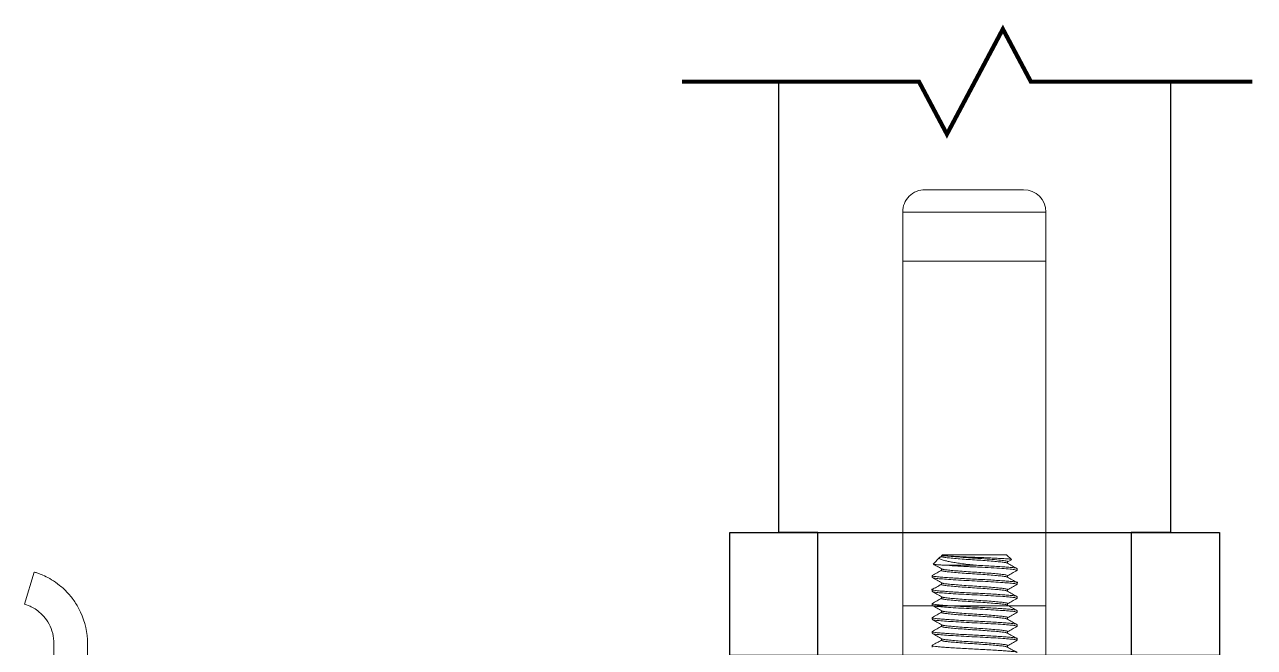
# Model space of a CAD drawing. Extents: x -82 to 113, y -82 to 93.
# Drawn here: x -3.919 to -1.171, y 71.682 to 73.074 of the extents above; entities that cross this region are included whole.
import ezdxf

# ---------------------------------------------------------------- set-up
doc = ezdxf.new("R2010")
doc.units = 0
doc.header["$MEASUREMENT"] = 0
doc.linetypes.add('HIDDEN', pattern=[0.375, 0.25, -0.125])
doc.layers.get('0').update_dxf_attribs({"linetype": 'CONTINUOUS'})
for name, color, linetype in [('Ballons', 7, 'CONTINUOUS'), ('DIM', 7, 'CONTINUOUS'), ('INERTIA', 7, 'CONTINUOUS')]:
    doc.layers.add(name, color=color, linetype=linetype)

# ---------------------------------------------------------------- blocks, each defined once
blk = doc.blocks.new('23203')
at = {"color": 7, "linetype": 'Continuous', "lineweight": 15}
for p, q in [((12.6911, 68.6937), (12.9111, 68.6937)), ((12.6411, 68.5337), (12.6411, 68.6437)), ((12.9611, 68.6437), (12.6411, 68.6437)), ((12.9611, 68.5337), (12.9611, 68.6437)), ((12.6411, 68.5337), (12.9611, 68.5337)), ((12.6411, 67.7637), (12.6411, 68.5337)), ((12.9611, 68.5337), (12.9611, 67.7637)), ((12.6411, 67.7637), (12.9611, 67.7637)), ((12.6411, 64.4137), (12.6411, 67.7637)), ((12.9611, 64.4137), (12.9611, 67.7637))]:
    blk.add_line(p, q, dxfattribs=at)
for centre, start, end in [((12.6911, 68.6437), 90, 180), ((12.9111, 68.6437), 0, 90)]:
    blk.add_arc(centre, 0.05, start, end, dxfattribs=at)
blk = doc.blocks.new('24993')
at = {"color": 7, "linetype": 'Continuous', "lineweight": 15}
for p, q in [((0, 0), (-0.075, 0)), ((-0.075, -0.156), (-0.075, 0)), ((0, -0.156), (0, 0)), ((-0.075, -1.4164), (-0.075, -0.156)), ((0, -1.545), (0, -0.156)), ((-0.075, -1.545), (-0.075, -1.4164)), ((-0.1192, -1.705), (-0.1406, -1.6331))]:
    blk.add_line(p, q, dxfattribs=at)
at = {"color": 7, "linetype": 'HIDDEN', "lineweight": 0}
for p, q in [((0, -0.12), (-0.075, -0.12)), ((0, -0.2275), (-0.075, -0.3169)), ((-0.075, -0.5231), (0, -0.6125)), ((-0.075, -0.6515), (0, -0.6515)), ((0, -0.9775), (-0.075, -1.0669)), ((-0.075, -1.2731), (0, -1.3625))]:
    blk.add_line(p, q, dxfattribs=at)
at = {"color": 7, "linetype": 'Continuous', "lineweight": 15}
blk.add_arc((-0.167, -1.545), 0.167, 335.1087, 0, dxfattribs=at)
for points, knots in [([(-0.1406, -1.6331), (-0.1406, -1.6331), (-0.1379, -1.6325), (-0.13, -1.6293), (-0.1268, -1.6278), (-0.1195, -1.6239), (-0.1154, -1.6214), (-0.1067, -1.6147), (-0.1023, -1.6107), (-0.0936, -1.6009), (-0.0895, -1.5952), (-0.0827, -1.5824), (-0.0798, -1.5753), (-0.076, -1.5606), (-0.075, -1.5528), (-0.075, -1.545)], [0, 0, 0, 0, 0.25, 0.25, 0.375, 0.375, 0.5, 0.5, 0.625, 0.625, 0.75, 0.75, 0.875, 0.875, 1, 1, 1, 1]), ([(-0.0155, -1.6153), (-0.0193, -1.6234), (-0.0236, -1.631), (-0.0333, -1.6455), (-0.0388, -1.6524), (-0.0503, -1.6648), (-0.0563, -1.6703), (-0.0685, -1.6801), (-0.0746, -1.6843), (-0.086, -1.6912), (-0.0915, -1.694), (-0.101, -1.6985), (-0.1052, -1.7002), (-0.1121, -1.7027), (-0.1147, -1.7036), (-0.1182, -1.7047), (-0.1192, -1.705), (-0.1192, -1.705)], [0, 0, 0, 0, 0.125, 0.125, 0.25, 0.25, 0.375, 0.375, 0.5, 0.5, 0.625, 0.625, 0.75, 0.75, 0.875, 0.875, 1, 1, 1, 1])]:
    blk.add_open_spline(points, degree=3, knots=knots, dxfattribs=at)
blk = doc.blocks.new('25342')
at = {"color": 7, "linetype": 'Continuous', "lineweight": 15}
for p, q in [((2.5586, 0.095), (2.5581, 0.0938)), ((2.5625, 0.095), (2.5586, 0.095)), ((2.5898, 0.095), (2.5893, 0.0937)), ((2.5938, 0.095), (2.5898, 0.095)), ((2.6211, 0.095), (2.6206, 0.0938)), ((2.625, 0.095), (2.6211, 0.095)), ((2.6523, 0.095), (2.6518, 0.0937)), ((2.6562, 0.095), (2.6523, 0.095)), ((2.6836, 0.095), (2.6831, 0.0939)), ((2.6875, 0.095), (2.6836, 0.095)), ((2.7148, 0.095), (2.7143, 0.0937)), ((2.7188, 0.095), (2.7148, 0.095)), ((2.7388, 0.0821), (2.7389, 0.0825)), ((2.5469, 0.0739), (2.5433, 0.0739)), ((2.5781, 0.0739), (2.5745, 0.0739)), ((2.6094, 0.0739), (2.6058, 0.0739)), ((2.6406, 0.0739), (2.637, 0.0739)), ((2.6719, 0.0739), (2.6683, 0.0739)), ((2.7031, 0.0739), (2.6995, 0.0739)), ((2.7344, 0.0739), (2.7308, 0.0739)), ((2.7387, 0.0822), (2.734, 0.0739)), ((2.75, 0.0716), (2.7393, 0.0823)), ((2.75, 0.0716), (2.75, -0.0716)), ((2.7266, -0.0666), (2.7266, 0)), ((2.5586, -0.0739), (2.5622, -0.0739)), ((2.5898, -0.0739), (2.5934, -0.0739)), ((2.6211, -0.0739), (2.6247, -0.0739)), ((2.6523, -0.0739), (2.6559, -0.0739)), ((2.6836, -0.0739), (2.6872, -0.0739)), ((2.7148, -0.0739), (2.7184, -0.0739)), ((2.7291, -0.0925), (2.7442, -0.0774)), ((2.7455, -0.0755), (2.7464, -0.0739)), ((2.7461, -0.0739), (2.7477, -0.0739)), ((2.7478, -0.0738), (2.75, -0.0716)), ((2.543, -0.095), (2.5469, -0.095)), ((2.5474, -0.0937), (2.5469, -0.095)), ((2.5742, -0.095), (2.5781, -0.095)), ((2.5786, -0.0939), (2.5781, -0.095)), ((2.6055, -0.095), (2.6094, -0.095)), ((2.6099, -0.0937), (2.6094, -0.095)), ((2.6367, -0.095), (2.6406, -0.095)), ((2.6411, -0.0938), (2.6406, -0.095)), ((2.668, -0.095), (2.6719, -0.095)), ((2.6724, -0.0938), (2.6719, -0.095)), ((2.6992, -0.095), (2.7031, -0.095)), ((2.7036, -0.0937), (2.7031, -0.095))]:
    blk.add_line(p, q, dxfattribs=at)
for points, knots in [([(2.5469, -0.095), (2.5462, -0.095), (2.5455, -0.0924), (2.5446, -0.0853), (2.5443, -0.0825), (2.5437, -0.0758), (2.5434, -0.0719), (2.5424, -0.0587), (2.5417, -0.0478), (2.5403, -0.0244), (2.5396, -0.0119), (2.5385, 0.0119), (2.5378, 0.0244), (2.5365, 0.0478), (2.5357, 0.0587), (2.5348, 0.0719), (2.5344, 0.0758), (2.5338, 0.0825), (2.5336, 0.0853), (2.5326, 0.0924), (2.5319, 0.095), (2.5313, 0.095)], [0, 0, 0, 0, 0.125, 0.125, 0.1875, 0.1875, 0.25, 0.25, 0.375, 0.375, 0.5, 0.5, 0.625, 0.625, 0.75, 0.75, 0.8125, 0.8125, 0.875, 0.875, 1, 1, 1, 1]), ([(2.5436, 0.0733), (2.5416, 0.0768), (2.5377, 0.0839), (2.5337, 0.091), (2.5318, 0.0946)], [0, 0, 0, 0, 0.499658, 1, 1, 1, 1]), ([(2.5581, 0.0946), (2.5561, 0.091), (2.5523, 0.0841), (2.5484, 0.0772), (2.5465, 0.0739)], [0, 0, 0, 0, 0.512782, 1, 1, 1, 1]), ([(2.5737, -0.0937), (2.5734, -0.0932), (2.5727, -0.092), (2.5716, -0.083), (2.5704, -0.0681), (2.569, -0.0481), (2.5676, -0.0247), (2.5664, 0), (2.5652, 0.0247), (2.5638, 0.0481), (2.5624, 0.0681), (2.5612, 0.0831), (2.56, 0.0931), (2.5591, 0.0943), (2.5586, 0.095)], [0, 0, 0, 0, 0.05268, 0.137433, 0.222186, 0.309947, 0.397707, 0.48246, 0.567213, 0.654973, 0.742733, 0.827487, 0.91224, 1, 1, 1, 1]), ([(2.5781, -0.095), (2.5774, -0.095), (2.5767, -0.0924), (2.5758, -0.0853), (2.5755, -0.0825), (2.5749, -0.0758), (2.5746, -0.0719), (2.5736, -0.0587), (2.5729, -0.0478), (2.5715, -0.0244), (2.5709, -0.0119), (2.5697, 0.0119), (2.5691, 0.0244), (2.5677, 0.0478), (2.567, 0.0587), (2.566, 0.0719), (2.5657, 0.0758), (2.5651, 0.0825), (2.5648, 0.0853), (2.5639, 0.0924), (2.5632, 0.095), (2.5625, 0.095)], [0, 0, 0, 0, 0.125, 0.125, 0.1875, 0.1875, 0.25, 0.25, 0.375, 0.375, 0.5, 0.5, 0.625, 0.625, 0.75, 0.75, 0.8125, 0.8125, 0.875, 0.875, 1, 1, 1, 1]), ([(2.5748, 0.0733), (2.5729, 0.0769), (2.5689, 0.084), (2.565, 0.091), (2.563, 0.0946)], [0, 0, 0, 0, 0.499772, 1, 1, 1, 1]), ([(2.5893, 0.0945), (2.5873, 0.091), (2.5835, 0.0841), (2.5797, 0.0772), (2.5778, 0.0739)], [0, 0, 0, 0, 0.515623, 1, 1, 1, 1]), ([(2.605, -0.0939), (2.6047, -0.0934), (2.6039, -0.0922), (2.6029, -0.083), (2.6016, -0.0681), (2.6003, -0.0481), (2.5989, -0.0247), (2.5977, 0), (2.5964, 0.0247), (2.5951, 0.0481), (2.5937, 0.0681), (2.5924, 0.0831), (2.5912, 0.0931), (2.5903, 0.0943), (2.5898, 0.095)], [0, 0, 0, 0, 0.05772, 0.142022, 0.226325, 0.313618, 0.400911, 0.485213, 0.569516, 0.656809, 0.744102, 0.828404, 0.912707, 1, 1, 1, 1]), ([(2.6094, -0.095), (2.6087, -0.095), (2.608, -0.0924), (2.6071, -0.0853), (2.6068, -0.0825), (2.6062, -0.0758), (2.6059, -0.0719), (2.6049, -0.0587), (2.6042, -0.0478), (2.6028, -0.0244), (2.6021, -0.0119), (2.601, 0.0119), (2.6003, 0.0244), (2.599, 0.0478), (2.5982, 0.0587), (2.5973, 0.0719), (2.5969, 0.0758), (2.5963, 0.0825), (2.5961, 0.0853), (2.5951, 0.0924), (2.5944, 0.095), (2.5938, 0.095)], [0, 0, 0, 0, 0.125, 0.125, 0.1875, 0.1875, 0.25, 0.25, 0.375, 0.375, 0.5, 0.5, 0.625, 0.625, 0.75, 0.75, 0.8125, 0.8125, 0.875, 0.875, 1, 1, 1, 1]), ([(2.6062, 0.0732), (2.6042, 0.0768), (2.6002, 0.0838), (2.5963, 0.0909), (2.5943, 0.0945)], [0, 0, 0, 0, 0.499669, 1, 1, 1, 1]), ([(2.6206, 0.0946), (2.6186, 0.0911), (2.6148, 0.0841), (2.6109, 0.0772), (2.609, 0.0739)], [0, 0, 0, 0, 0.512296, 1, 1, 1, 1]), ([(2.6362, -0.0937), (2.6359, -0.0932), (2.6352, -0.092), (2.6341, -0.083), (2.6329, -0.0681), (2.6315, -0.0481), (2.6301, -0.0247), (2.6289, 0), (2.6277, 0.0247), (2.6263, 0.0481), (2.6249, 0.0681), (2.6237, 0.0831), (2.6225, 0.0931), (2.6216, 0.0943), (2.6211, 0.095)], [0, 0, 0, 0, 0.0530053, 0.1377294, 0.2224535, 0.3101835, 0.3979135, 0.4826376, 0.5673617, 0.6550918, 0.7428218, 0.8275459, 0.91227, 1, 1, 1, 1]), ([(2.6406, -0.095), (2.6399, -0.095), (2.6392, -0.0924), (2.6383, -0.0853), (2.638, -0.0825), (2.6374, -0.0758), (2.6371, -0.0719), (2.6361, -0.0587), (2.6354, -0.0478), (2.634, -0.0244), (2.6334, -0.0119), (2.6322, 0.0119), (2.6316, 0.0244), (2.6302, 0.0478), (2.6295, 0.0587), (2.6285, 0.0719), (2.6282, 0.0758), (2.6276, 0.0825), (2.6273, 0.0853), (2.6264, 0.0924), (2.6257, 0.095), (2.625, 0.095)], [0, 0, 0, 0, 0.125, 0.125, 0.1875, 0.1875, 0.25, 0.25, 0.375, 0.375, 0.5, 0.5, 0.625, 0.625, 0.75, 0.75, 0.8125, 0.8125, 0.875, 0.875, 1, 1, 1, 1]), ([(2.6373, 0.0734), (2.6353, 0.0769), (2.6314, 0.084), (2.6274, 0.0911), (2.6255, 0.0946)], [0, 0, 0, 0, 0.499738, 1, 1, 1, 1]), ([(2.6518, 0.0945), (2.6498, 0.0909), (2.646, 0.0841), (2.6422, 0.0772), (2.6403, 0.0739)], [0, 0, 0, 0, 0.516109, 1, 1, 1, 1]), ([(2.6675, -0.0938), (2.6672, -0.0934), (2.6664, -0.0922), (2.6654, -0.083), (2.6641, -0.0681), (2.6628, -0.0481), (2.6614, -0.0247), (2.6602, 0), (2.6589, 0.0247), (2.6576, 0.0481), (2.6562, 0.0681), (2.6549, 0.0831), (2.6537, 0.0931), (2.6528, 0.0943), (2.6523, 0.095)], [0, 0, 0, 0, 0.057161, 0.141513, 0.225865, 0.31321, 0.400556, 0.484908, 0.56926, 0.656605, 0.74395, 0.828303, 0.912655, 1, 1, 1, 1]), ([(2.6719, -0.095), (2.6712, -0.095), (2.6705, -0.0924), (2.6696, -0.0853), (2.6693, -0.0825), (2.6687, -0.0758), (2.6684, -0.0719), (2.6674, -0.0587), (2.6667, -0.0478), (2.6653, -0.0244), (2.6646, -0.0119), (2.6635, 0.0119), (2.6628, 0.0244), (2.6615, 0.0478), (2.6607, 0.0587), (2.6598, 0.0719), (2.6594, 0.0758), (2.6588, 0.0825), (2.6586, 0.0853), (2.6576, 0.0924), (2.6569, 0.095), (2.6562, 0.095)], [0, 0, 0, 0, 0.125, 0.125, 0.1875, 0.1875, 0.25, 0.25, 0.375, 0.375, 0.5, 0.5, 0.625, 0.625, 0.75, 0.75, 0.8125, 0.8125, 0.875, 0.875, 1, 1, 1, 1]), ([(2.6687, 0.0732), (2.6667, 0.0767), (2.6627, 0.0838), (2.6588, 0.0909), (2.6568, 0.0945)], [0, 0, 0, 0, 0.4997013, 1, 1, 1, 1]), ([(2.6831, 0.0946), (2.6812, 0.0911), (2.6773, 0.0842), (2.6734, 0.0772), (2.6715, 0.0739)], [0, 0, 0, 0, 0.5120244, 1, 1, 1, 1]), ([(2.6987, -0.0937), (2.6984, -0.0932), (2.6977, -0.092), (2.6966, -0.083), (2.6954, -0.0681), (2.694, -0.0481), (2.6926, -0.0247), (2.6914, 0), (2.6902, 0.0247), (2.6888, 0.0481), (2.6874, 0.0681), (2.6862, 0.0831), (2.685, 0.0931), (2.6841, 0.0943), (2.6836, 0.095)], [0, 0, 0, 0, 0.053566, 0.13824, 0.222914, 0.310592, 0.39827, 0.482944, 0.567618, 0.655296, 0.742974, 0.827648, 0.912322, 1, 1, 1, 1]), ([(2.7031, -0.095), (2.7024, -0.095), (2.7017, -0.0924), (2.7008, -0.0853), (2.7005, -0.0825), (2.6999, -0.0758), (2.6996, -0.0719), (2.6986, -0.0587), (2.6979, -0.0478), (2.6965, -0.0244), (2.6959, -0.0119), (2.6947, 0.0119), (2.6941, 0.0244), (2.6927, 0.0478), (2.692, 0.0587), (2.691, 0.0719), (2.6907, 0.0758), (2.6901, 0.0825), (2.6898, 0.0853), (2.6889, 0.0924), (2.6882, 0.095), (2.6875, 0.095)], [0, 0, 0, 0, 0.125, 0.125, 0.1875, 0.1875, 0.25, 0.25, 0.375, 0.375, 0.5, 0.5, 0.625, 0.625, 0.75, 0.75, 0.8125, 0.8125, 0.875, 0.875, 1, 1, 1, 1]), ([(2.6998, 0.0734), (2.6978, 0.0769), (2.6939, 0.084), (2.6899, 0.0911), (2.688, 0.0946)], [0, 0, 0, 0, 0.499702, 1, 1, 1, 1]), ([(2.7143, 0.0945), (2.7123, 0.0909), (2.7085, 0.0841), (2.7047, 0.0772), (2.7028, 0.0739)], [0, 0, 0, 0, 0.516388, 1, 1, 1, 1]), ([(2.7266, -0.0666), (2.7261, -0.0599), (2.7255, -0.0521), (2.7245, -0.0353), (2.724, -0.0262), (2.7233, -0.0126), (2.723, -0.0081), (2.7226, 0.0008), (2.7224, 0.0053), (2.7217, 0.0188), (2.7212, 0.028), (2.7202, 0.0454), (2.7197, 0.0537), (2.7187, 0.0681), (2.7182, 0.0743), (2.7175, 0.0818), (2.7173, 0.0839), (2.7168, 0.0878), (2.7166, 0.0895), (2.7159, 0.0935), (2.7154, 0.095), (2.7148, 0.095)], [0, 0, 0, 0, 0.125, 0.125, 0.25, 0.25, 0.3125, 0.3125, 0.375, 0.375, 0.5, 0.5, 0.625, 0.625, 0.75, 0.75, 0.8125, 0.8125, 0.875, 0.875, 1, 1, 1, 1]), ([(2.7266, 0), (2.726, 0.0119), (2.7253, 0.0244), (2.724, 0.0478), (2.7232, 0.0587), (2.7223, 0.0719), (2.7219, 0.0758), (2.7213, 0.0825), (2.7211, 0.0853), (2.7201, 0.0924), (2.7194, 0.095), (2.7188, 0.095)], [0, 0, 0, 0, 0.25, 0.25, 0.5, 0.5, 0.625, 0.625, 0.75, 0.75, 1, 1, 1, 1]), ([(2.7311, 0.0732), (2.7292, 0.0768), (2.7252, 0.0838), (2.7213, 0.0909), (2.7193, 0.0945)], [0, 0, 0, 0, 0.499743, 1, 1, 1, 1]), ([(2.5586, -0.0739), (2.5581, -0.0734), (2.5572, -0.0724), (2.556, -0.0646), (2.5548, -0.0529), (2.5534, -0.0374), (2.552, -0.0192), (2.5508, 0), (2.5496, 0.0192), (2.5482, 0.0374), (2.5468, 0.053), (2.5456, 0.0645), (2.5446, 0.0714), (2.5439, 0.0723), (2.5436, 0.0726)], [0, 0, 0, 0, 0.088357, 0.173675, 0.258993, 0.34735, 0.435706, 0.521025, 0.606343, 0.694699, 0.783056, 0.868374, 0.953693, 1, 1, 1, 1]), ([(2.5618, -0.0726), (2.5616, -0.0723), (2.5609, -0.0714), (2.5599, -0.0645), (2.5587, -0.053), (2.5573, -0.0374), (2.5559, -0.0192), (2.5547, 0), (2.5535, 0.0192), (2.5521, 0.0374), (2.5507, 0.0529), (2.5495, 0.0646), (2.5483, 0.0724), (2.5473, 0.0734), (2.5469, 0.0739)], [0, 0, 0, 0, 0.044767, 0.130223, 0.21568, 0.304179, 0.392679, 0.478135, 0.563591, 0.652091, 0.740591, 0.826047, 0.911503, 1, 1, 1, 1]), ([(2.5898, -0.0739), (2.5894, -0.0734), (2.5885, -0.0724), (2.5872, -0.0646), (2.586, -0.0529), (2.5846, -0.0374), (2.5833, -0.0192), (2.582, 0), (2.5808, 0.0192), (2.5794, 0.0374), (2.578, 0.0529), (2.5768, 0.0645), (2.5758, 0.0715), (2.5751, 0.0724), (2.5748, 0.0727)], [0, 0, 0, 0, 0.0880881, 0.1731472, 0.2582063, 0.3462944, 0.4343826, 0.5194417, 0.6045007, 0.6925889, 0.780677, 0.8657361, 0.9507952, 1, 1, 1, 1]), ([(2.5931, -0.0727), (2.5929, -0.0724), (2.5922, -0.0715), (2.5911, -0.0645), (2.5899, -0.0529), (2.5885, -0.0374), (2.5872, -0.0192), (2.5859, 0), (2.5847, 0.0192), (2.5833, 0.0374), (2.582, 0.0529), (2.5807, 0.0646), (2.5795, 0.0724), (2.5786, 0.0734), (2.5781, 0.0739)], [0, 0, 0, 0, 0.04929, 0.134343, 0.219396, 0.307478, 0.39556, 0.480613, 0.565666, 0.653748, 0.74183, 0.826883, 0.911936, 1, 1, 1, 1]), ([(2.6211, -0.0739), (2.6206, -0.0734), (2.6197, -0.0724), (2.6185, -0.0646), (2.6173, -0.0529), (2.6159, -0.0374), (2.6145, -0.0192), (2.6133, 0), (2.6121, 0.0192), (2.6107, 0.0374), (2.6093, 0.053), (2.6081, 0.0645), (2.6071, 0.0713), (2.6064, 0.0723), (2.6061, 0.0726)], [0, 0, 0, 0, 0.088517, 0.17399, 0.259464, 0.347981, 0.436498, 0.521971, 0.607444, 0.695961, 0.784478, 0.869952, 0.955425, 1, 1, 1, 1]), ([(2.6243, -0.0726), (2.6241, -0.0723), (2.6234, -0.0714), (2.6224, -0.0645), (2.6212, -0.053), (2.6198, -0.0374), (2.6184, -0.0192), (2.6172, 0), (2.616, 0.0192), (2.6146, 0.0374), (2.6132, 0.0529), (2.612, 0.0646), (2.6108, 0.0724), (2.6098, 0.0734), (2.6094, 0.0739)], [0, 0, 0, 0, 0.045343, 0.13075, 0.216157, 0.304605, 0.393054, 0.478461, 0.563868, 0.652316, 0.740765, 0.826172, 0.911579, 1, 1, 1, 1]), ([(2.6523, -0.0739), (2.6519, -0.0734), (2.651, -0.0724), (2.6497, -0.0646), (2.6485, -0.0529), (2.6471, -0.0374), (2.6458, -0.0192), (2.6445, 0), (2.6433, 0.0192), (2.6419, 0.0374), (2.6405, 0.0529), (2.6393, 0.0645), (2.6383, 0.0715), (2.6376, 0.0724), (2.6373, 0.0727)], [0, 0, 0, 0, 0.087998, 0.17297, 0.257942, 0.345939, 0.433937, 0.518909, 0.603881, 0.691879, 0.779876, 0.864848, 0.94982, 1, 1, 1, 1]), ([(2.6556, -0.0727), (2.6554, -0.0724), (2.6547, -0.0714), (2.6536, -0.0645), (2.6524, -0.0529), (2.651, -0.0374), (2.6497, -0.0192), (2.6484, 0), (2.6472, 0.0192), (2.6458, 0.0374), (2.6445, 0.0529), (2.6432, 0.0646), (2.642, 0.0724), (2.6411, 0.0734), (2.6406, 0.0739)], [0, 0, 0, 0, 0.048523, 0.133646, 0.218768, 0.306921, 0.395075, 0.480197, 0.565319, 0.653473, 0.741626, 0.826748, 0.911871, 1, 1, 1, 1]), ([(2.6836, -0.0739), (2.6831, -0.0734), (2.6822, -0.0724), (2.681, -0.0646), (2.6798, -0.0529), (2.6784, -0.0374), (2.677, -0.0192), (2.6758, 0), (2.6746, 0.0192), (2.6732, 0.0374), (2.6718, 0.053), (2.6706, 0.0645), (2.6696, 0.0713), (2.6689, 0.0722), (2.6687, 0.0726)], [0, 0, 0, 0, 0.088544, 0.174055, 0.259566, 0.348122, 0.436678, 0.522189, 0.6077, 0.696255, 0.784811, 0.870322, 0.955833, 1, 1, 1, 1]), ([(2.6868, -0.0726), (2.6866, -0.0723), (2.6859, -0.0714), (2.6849, -0.0645), (2.6837, -0.053), (2.6823, -0.0374), (2.6809, -0.0192), (2.6797, 0), (2.6785, 0.0192), (2.6771, 0.0374), (2.6757, 0.0529), (2.6745, 0.0646), (2.6733, 0.0724), (2.6723, 0.0734), (2.6719, 0.0739)], [0, 0, 0, 0, 0.046146, 0.131479, 0.216812, 0.305184, 0.393556, 0.478889, 0.564222, 0.652594, 0.740965, 0.826298, 0.911631, 1, 1, 1, 1]), ([(2.7148, -0.0739), (2.7144, -0.0734), (2.7135, -0.0724), (2.7122, -0.0646), (2.711, -0.0529), (2.7096, -0.0374), (2.7083, -0.0192), (2.707, 0), (2.7058, 0.0192), (2.7044, 0.0374), (2.703, 0.0529), (2.7018, 0.0645), (2.7008, 0.0715), (2.7001, 0.0724), (2.6998, 0.0727)], [0, 0, 0, 0, 0.088016, 0.173032, 0.258047, 0.34609, 0.434133, 0.519149, 0.604164, 0.692207, 0.78025, 0.865266, 0.950281, 1, 1, 1, 1]), ([(2.7181, -0.0727), (2.7179, -0.0723), (2.7172, -0.0714), (2.7161, -0.0645), (2.7149, -0.0529), (2.7135, -0.0374), (2.7122, -0.0192), (2.7109, 0), (2.7097, 0.0192), (2.7083, 0.0374), (2.707, 0.0529), (2.7057, 0.0646), (2.7045, 0.0724), (2.7036, 0.0734), (2.7031, 0.0739)], [0, 0, 0, 0, 0.047621, 0.132822, 0.218023, 0.306258, 0.394492, 0.479693, 0.564894, 0.653129, 0.741364, 0.826564, 0.911765, 1, 1, 1, 1]), ([(2.7461, -0.0739), (2.7456, -0.0734), (2.7447, -0.0724), (2.7435, -0.0646), (2.7423, -0.0529), (2.7409, -0.0374), (2.7395, -0.0192), (2.7383, 0), (2.7371, 0.0192), (2.7357, 0.0374), (2.7343, 0.053), (2.7331, 0.0645), (2.7321, 0.0714), (2.7314, 0.0723), (2.7311, 0.0726)], [0, 0, 0, 0, 0.088432, 0.173847, 0.259263, 0.347721, 0.436178, 0.521594, 0.607009, 0.695467, 0.783924, 0.86934, 0.954756, 1, 1, 1, 1]), ([(2.7477, -0.0663), (2.7474, -0.0645), (2.7472, -0.0625), (2.7467, -0.0578), (2.7464, -0.0552), (2.7456, -0.0463), (2.745, -0.0393), (2.7438, -0.024), (2.7432, -0.0158), (2.7424, -0.0037), (2.7422, 0.0002), (2.7417, 0.0082), (2.7414, 0.0123), (2.7406, 0.0244), (2.74, 0.0323), (2.7388, 0.0466), (2.7382, 0.0529), (2.7371, 0.0631), (2.7367, 0.0669), (2.7356, 0.0724), (2.735, 0.0739), (2.7344, 0.0739)], [0, 0, 0, 0, 0.0625, 0.0625, 0.125, 0.125, 0.25, 0.25, 0.375, 0.375, 0.4375, 0.4375, 0.5, 0.5, 0.625, 0.625, 0.75, 0.75, 0.875, 0.875, 1, 1, 1, 1]), ([(2.7391, 0.0822), (2.7393, 0.082), (2.7396, 0.0818), (2.7401, 0.0786), (2.7406, 0.0733), (2.7411, 0.0657), (2.7416, 0.0563), (2.7422, 0.0453), (2.7428, 0.0334), (2.7433, 0.0206), (2.7439, 0.0074), (2.7444, -0.0061), (2.7449, -0.019), (2.7455, -0.0313), (2.7461, -0.0422), (2.7466, -0.0519), (2.7472, -0.0603), (2.7475, -0.0643), (2.7477, -0.0663)], [0, 0, 0, 0, 0.04341, 0.108696, 0.175874, 0.241166, 0.308483, 0.371676, 0.436736, 0.499373, 0.563825, 0.626465, 0.69104, 0.75175, 0.814265, 0.874253, 0.935979, 1, 1, 1, 1]), ([(2.7454, -0.0755), (2.7449, -0.0764), (2.7437, -0.0783), (2.7419, -0.0786), (2.7401, -0.0769), (2.7384, -0.073), (2.7368, -0.067), (2.735, -0.0591), (2.7331, -0.0491), (2.7312, -0.0373), (2.7292, -0.0229), (2.7277, -0.0101), (2.7268, -0.0021), (2.7266, 0)], [0, 0, 0, 0, 0.074985, 0.163795, 0.255181, 0.344002, 0.435179, 0.529549, 0.626247, 0.728186, 0.833082, 0.956277, 1, 1, 1, 1]), ([(2.5474, -0.0945), (2.5494, -0.0909), (2.5532, -0.084), (2.5571, -0.0772), (2.5589, -0.0739)], [0, 0, 0, 0, 0.5160539, 1, 1, 1, 1]), ([(2.5618, -0.0732), (2.5638, -0.0768), (2.5677, -0.0838), (2.5717, -0.0909), (2.5737, -0.0945)], [0, 0, 0, 0, 0.499734, 1, 1, 1, 1]), ([(2.5786, -0.0946), (2.5806, -0.0911), (2.5844, -0.0841), (2.5883, -0.0772), (2.5902, -0.0739)], [0, 0, 0, 0, 0.51274, 1, 1, 1, 1]), ([(2.5931, -0.0733), (2.5951, -0.0769), (2.5991, -0.084), (2.603, -0.0911), (2.605, -0.0946)], [0, 0, 0, 0, 0.4996946, 1, 1, 1, 1]), ([(2.6099, -0.0945), (2.6119, -0.091), (2.6157, -0.0841), (2.6196, -0.0772), (2.6214, -0.0739)], [0, 0, 0, 0, 0.514935, 1, 1, 1, 1]), ([(2.6243, -0.0732), (2.6263, -0.0768), (2.6303, -0.0839), (2.6342, -0.0909), (2.6362, -0.0945)], [0, 0, 0, 0, 0.49975, 1, 1, 1, 1]), ([(2.6411, -0.0946), (2.6431, -0.091), (2.6469, -0.0841), (2.6508, -0.0772), (2.6527, -0.0739)], [0, 0, 0, 0, 0.514104, 1, 1, 1, 1]), ([(2.6556, -0.0733), (2.6576, -0.0769), (2.6616, -0.084), (2.6655, -0.0911), (2.6675, -0.0946)], [0, 0, 0, 0, 0.499678, 1, 1, 1, 1]), ([(2.6724, -0.0946), (2.6741, -0.0915), (2.6779, -0.0846), (2.6818, -0.0777), (2.6839, -0.0739)], [0, 0, 0, 0, 0.448837, 1, 1, 1, 1]), ([(2.6868, -0.0733), (2.6888, -0.0768), (2.6928, -0.0839), (2.6967, -0.091), (2.6987, -0.0945)], [0, 0, 0, 0, 0.499767, 1, 1, 1, 1]), ([(2.7036, -0.0945), (2.7056, -0.091), (2.7095, -0.0841), (2.7133, -0.0772), (2.7152, -0.0739)], [0, 0, 0, 0, 0.515599, 1, 1, 1, 1]), ([(2.7181, -0.0733), (2.7201, -0.0768), (2.7236, -0.0831), (2.7271, -0.0894), (2.7286, -0.0921)], [0, 0, 0, 0, 0.56426, 1, 1, 1, 1]), ([(2.7266, -0.0666), (2.7267, -0.0695), (2.727, -0.0756), (2.7275, -0.083), (2.728, -0.0889), (2.7285, -0.0923), (2.7289, -0.0924), (2.7291, -0.0924)], [0, 0, 0, 0, 0.182191, 0.368169, 0.581504, 0.801478, 1, 1, 1, 1]), ([(2.7477, -0.0663), (2.7477, -0.0674), (2.7477, -0.0702), (2.7477, -0.0728), (2.7477, -0.0741), (2.7477, -0.0738), (2.7477, -0.0738)], [0, 0, 0, 0, 0.2322128, 0.5962923, 0.9603718, 1, 1, 1, 1])]:
    blk.add_open_spline(points, degree=3, knots=knots, dxfattribs=at)
at = {"color": 7, "linetype": 'Continuous'}
for p in [(2.6875, 0.095), (2.6719, -0.095)]:
    blk.add_point(p, dxfattribs=at)

msp = doc.modelspace()

# ---------------------------------------------------------------- linework, layer by layer
at = {"linetype": 'Continuous', "flags": 128}
msp.add_lwpolyline([(-1.2496, 71.9388), (-1.2496, 71.6638), (-2.3436, 71.6638), (-2.3436, 71.9388)], close=True, dxfattribs=at)
at = {"layer": 'Ballons', "const_width": 0.0094}
msp.add_lwpolyline([(-1.1761, 72.9465), (-1.6709, 72.9465), (-1.7334, 73.064), (-1.8584, 72.829), (-1.9209, 72.9465), (-2.4505, 72.9465)], dxfattribs=at)
at = {"layer": 'Ballons', "linetype": 'Continuous'}
msp.add_lwpolyline([(-1.3591, 72.9465), (-1.3591, 71.9388), (-1.4466, 71.9388), (-1.4466, 71.4888), (-2.1466, 71.4888), (-2.1466, 71.9388), (-2.2341, 71.9388), (-2.2341, 72.9465)], dxfattribs=at)

# ---------------------------------------------------------------- block references
at = {"layer": 'Ballons', "xscale": -1, "rotation": 269.9999338263835}
msp.add_blockref('25342', (-1.7966, 69.1392), dxfattribs=at)
at = {"layer": 'DIM', "xscale": -1, "rotation": 359.9999338263835}
msp.add_blockref('23203', (11.0038, 4.0113), dxfattribs=at)
at = {"layer": 'INERTIA', "color": 1, "xscale": -1, "rotation": 179.9999338263836}
msp.add_blockref('24993', (-3.7783, 70.1454), dxfattribs=at)

doc.saveas('drawing.dxf')
